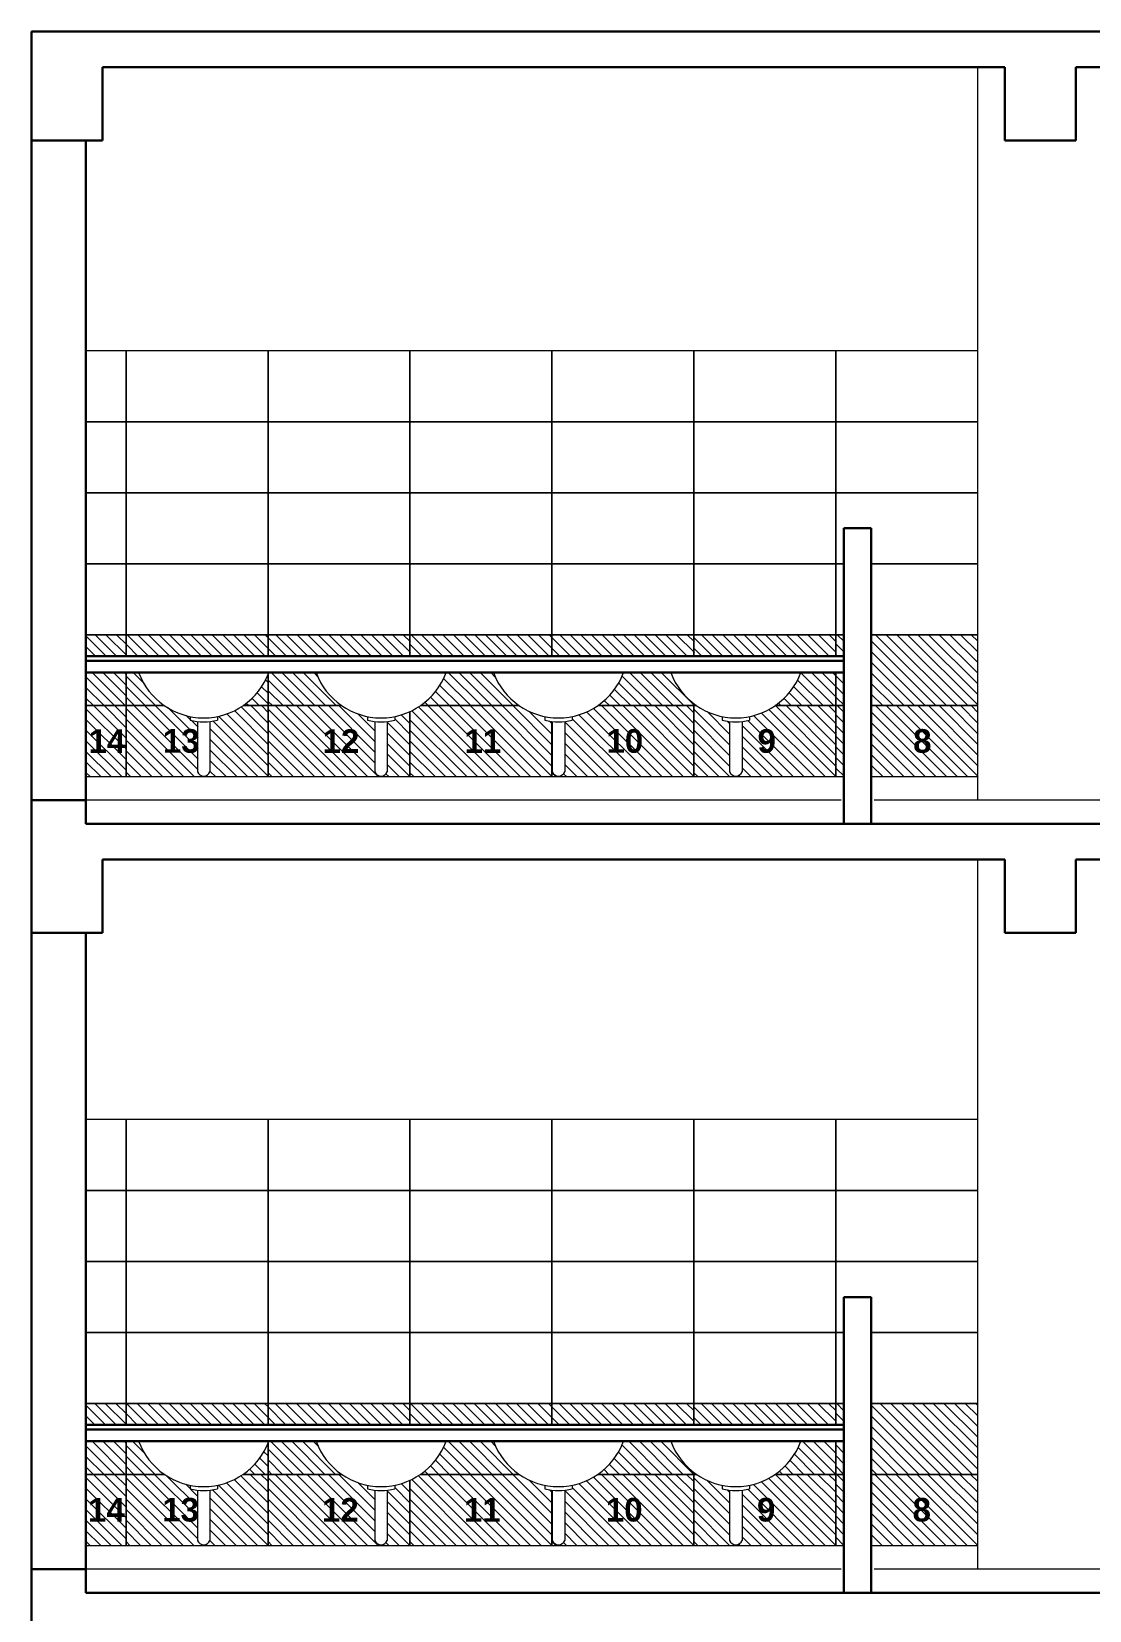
# Model space of a CAD drawing. Header units: millimetres. Extents: x 1898 to 3725, y 783 to 1532.
# Drawn here: x 2916 to 2920.47, y 1001.23 to 1007.91 of the extents above; entities that cross this region are included whole.
import ezdxf

# ---------------------------------------------------------------- set-up
doc = ezdxf.new("R2010")
doc.units = ezdxf.units.MM
for name, color, linetype, lineweight in [('ELEV.1', 7, 'Continuous', 20), ('flooring', 1, 'Continuous', 18), ('Furniture', 13, 'Continuous', 13), ('rcc', 5, 'Continuous', 30), ('slab', 95, 'Continuous', 25), ('TILE HATCH-2', 25, 'Continuous', 9), ('Tiles', 25, 'Continuous', 9), ('Tiles-Text', 230, 'Continuous', 18), ('Wall', 7, 'Continuous', 30)]:
    doc.layers.add(name, color=color, linetype=linetype, lineweight=lineweight)
doc.styles.add('dim-stylus bt', font='arial.ttf')
pattern_1 = [(135, (2910.350298, 998.25778), (0.02245064, 0.02245064), [])]
pattern_2 = [(135, (2919.395777, 1001.807884), (0.0224506, 0.0224506), [])]
pattern_3 = [(135, (2919.43066, 1001.807884), (0.0224506, 0.0224506), [])]
pattern_4 = [(135, (2917.595548, 1001.807884), (0.02245064, 0.02245064), [])]
pattern_5 = [(135, (2918.7957, 1001.807884), (0.0224506, 0.0224506), [])]
pattern_6 = [(135, (2919.43315, 1005.057884), (0.0224506, 0.0224506), [])]
pattern_7 = [(135, (2917.598037, 1005.057884), (0.02245064, 0.02245064), [])]
pattern_8 = [(135, (2918.79819, 1005.057884), (0.0224506, 0.0224506), [])]
pattern_9 = [(135, (2910.350298, 995.00778), (0.02245064, 0.02245064), [])]

msp = doc.modelspace()

# ---------------------------------------------------------------- hatches: boundary and pattern name
at = {"layer": 'TILE HATCH-2'}
h = msp.add_hatch(dxfattribs=at)
h.set_pattern_fill('ANSI31', color=256, scale=0.01, style=0)
h.set_pattern_definition([(135, (2919.43315, 1004.75778), (0.0224506, 0.0224506), [])])
h.paths.add_polyline_path([(2919.3983, 1005.0579), (2919.4331, 1005.0579), (2919.4331, 1004.7578), (2919.3983, 1004.7578)])
h = msp.add_hatch(dxfattribs=at)
h.set_pattern_fill('ANSI31', color=256, scale=0.01, style=0)
h.set_pattern_definition([(135, (2919.998343, 1004.75778), (0.0224506, 0.0224506), [])])
h.paths.add_polyline_path([(2919.5481, 1005.0579), (2919.9983, 1005.0579), (2919.9983, 1004.7578), (2919.5481, 1004.7578)])
h.paths.add_polyline_path([(2919.8255, 1004.804), (2919.6978, 1004.804), (2919.6978, 1005.0101), (2919.8255, 1005.0101)], flags=24)
h = msp.add_hatch(dxfattribs=at)
h.set_pattern_fill('ANSI31', color=256, scale=0.01, style=0)
h.set_pattern_definition([(135, (2919.43066, 1001.50778), (0.0224506, 0.0224506), [])])
h.paths.add_polyline_path([(2919.3958, 1001.8079), (2919.4307, 1001.8079), (2919.4307, 1001.5078), (2919.3958, 1001.5078)])
h = msp.add_hatch(dxfattribs=at)
h.set_pattern_fill('ANSI31', color=256, scale=0.01, style=0)
h.set_pattern_definition([(135, (2919.995854, 1001.50778), (0.0224506, 0.0224506), [])])
h.paths.add_polyline_path([(2919.5457, 1001.8079), (2919.9959, 1001.8079), (2919.9959, 1001.5078), (2919.5457, 1001.5078)])
h.paths.add_polyline_path([(2919.8231, 1001.554), (2919.6954, 1001.554), (2919.6954, 1001.7601), (2919.8231, 1001.7601)], flags=24)
at = {"layer": 'Tiles'}
h = msp.add_hatch(dxfattribs=at)
h.set_pattern_fill('ANSI31', color=256, scale=0.01, style=0)
h.set_pattern_definition(pattern_7)
h.paths.add_polyline_path([(2916.2283, 1005.358), (2916.3979, 1005.358), (2916.3979, 1005.2678), (2916.2283, 1005.2678)])
h = msp.add_hatch(dxfattribs=at)
h.set_pattern_fill('ANSI31', color=256, scale=0.01, style=0)
h.set_pattern_definition(pattern_7)
h.paths.add_polyline_path([(2916.3979, 1005.358), (2916.998, 1005.358), (2916.998, 1005.2678), (2916.3979, 1005.2678)])
h = msp.add_hatch(dxfattribs=at)
h.set_pattern_fill('ANSI31', color=256, scale=0.01, style=0)
h.set_pattern_definition(pattern_7)
h.paths.add_polyline_path([(2916.998, 1005.358), (2917.598, 1005.358), (2917.598, 1005.2678), (2916.998, 1005.2678)])
h = msp.add_hatch(dxfattribs=at)
h.set_pattern_fill('ANSI31', color=256, scale=0.01, style=0)
h.set_pattern_definition(pattern_8)
h.paths.add_polyline_path([(2917.598, 1005.358), (2918.1981, 1005.358), (2918.1981, 1005.2678), (2917.598, 1005.2678)])
h = msp.add_hatch(dxfattribs=at)
h.set_pattern_fill('ANSI31', color=256, scale=0.01, style=0)
h.set_pattern_definition(pattern_8)
h.paths.add_polyline_path([(2918.1981, 1005.358), (2918.7982, 1005.358), (2918.7982, 1005.2678), (2918.1981, 1005.2678)])
h = msp.add_hatch(dxfattribs=at)
h.set_pattern_fill('ANSI31', color=256, scale=0.01, style=0)
h.set_pattern_definition([(135, (2919.398267, 1005.057884), (0.0224506, 0.0224506), [])])
h.paths.add_polyline_path([(2918.7982, 1005.358), (2919.3983, 1005.358), (2919.3983, 1005.2678), (2918.7982, 1005.2678)])
h = msp.add_hatch(dxfattribs=at)
h.set_pattern_fill('ANSI31', color=256, scale=0.01, style=0)
h.set_pattern_definition(pattern_6)
h.paths.add_polyline_path([(2919.3983, 1005.358), (2919.4331, 1005.358), (2919.4331, 1005.2678), (2919.3983, 1005.2678)])
h = msp.add_hatch(dxfattribs=at)
h.set_pattern_fill('ANSI31', color=256, scale=0.01, style=0)
h.set_pattern_definition([(135, (2919.995854, 1008.607987), (0.02245064, 0.02245064), [])])
h.paths.add_polyline_path([(2919.9959, 1005.0579), (2919.9959, 1005.358), (2919.5457, 1005.358), (2919.5457, 1005.0579)])
h = msp.add_hatch(dxfattribs=at)
h.set_pattern_fill('ANSI31', color=256, scale=0.01, style=0)
h.set_pattern_definition(pattern_1)
h.paths.add_polyline_path([(2916.2259, 1005.1978), (2916.3954, 1005.1978), (2916.3954, 1005.0579), (2916.2259, 1005.0579)])
h = msp.add_hatch(dxfattribs=at)
h.set_pattern_fill('ANSI31', color=256, scale=0.01, style=0)
h.set_pattern_definition(pattern_7)
h.paths.add_polyline_path([(2916.3979, 1005.1978), (2916.451, 1005.1978, 0.154653), (2916.5596, 1005.0579), (2916.3979, 1005.0579)])
h = msp.add_hatch(dxfattribs=at)
h.set_pattern_fill('ANSI31', color=256, scale=0.01, style=0)
h.set_pattern_definition(pattern_7)
h.paths.add_polyline_path([(2916.998, 1005.1897, 0.007415), (2917.0011, 1005.1978), (2917.2009, 1005.1978, 0.154653), (2917.3095, 1005.0579), (2916.998, 1005.0579)])
h = msp.add_hatch(dxfattribs=at)
h.set_pattern_fill('ANSI31', color=256, scale=0.01, style=0)
h.set_pattern_definition([(135, (2918.795438, 1005.057884), (0.0224506, 0.0224506), [])])
h.paths.add_polyline_path([(2917.7482, 1005.1978), (2917.9483, 1005.1978, 0.154653), (2918.057, 1005.0579), (2917.6396, 1005.0579, 0.154653)])
h = msp.add_hatch(dxfattribs=at)
h.set_pattern_fill('ANSI31', color=256, scale=0.01, style=0)
h.set_pattern_definition(pattern_8)
h.paths.add_polyline_path([(2918.5012, 1005.1978), (2918.7008, 1005.1978, 0.14255), (2918.7982, 1005.066), (2918.7982, 1005.0579), (2918.3926, 1005.0579, 0.154653)])
h = msp.add_hatch(dxfattribs=at)
h.set_pattern_fill('ANSI31', color=256, scale=0.01, style=0)
h.set_pattern_definition([(135, (2919.398267, 1011.557884), (0.02245064, 0.02245064), [])])
h.paths.add_polyline_path([(2919.3958, 1005.1978), (2919.2484, 1005.1978, -0.154653), (2919.1398, 1005.0579), (2919.3958, 1005.0579)])
h = msp.add_hatch(dxfattribs=at)
h.set_pattern_fill('ANSI31', color=256, scale=0.01, style=0)
h.set_pattern_definition(pattern_6)
h.paths.add_polyline_path([(2919.3983, 1005.1978), (2919.4331, 1005.1978), (2919.4331, 1005.0579), (2919.3983, 1005.0579)])
h = msp.add_hatch(dxfattribs=at)
h.set_pattern_fill('ANSI31', color=256, scale=0.01, style=0)
h.set_pattern_definition([(135, (2917.598037, 1011.557884), (0.02245064, 0.02245064), [])])
h.paths.add_polyline_path([(2916.9955, 1005.1897, -0.147069), (2916.89, 1005.0579), (2916.9955, 1005.0579)])
h = msp.add_hatch(dxfattribs=at)
h.set_pattern_fill('ANSI31', color=256, scale=0.01, style=0)
h.set_pattern_definition(pattern_1)
h.paths.add_polyline_path([(2916.2259, 1005.0579), (2916.3954, 1005.0579), (2916.3954, 1004.7578), (2916.2259, 1004.7578)])
h.paths.add_polyline_path([(2916.4131, 1004.8031), (2916.2078, 1004.8031), (2916.2078, 1005.0092), (2916.4131, 1005.0092)], flags=9)
h = msp.add_hatch(dxfattribs=at)
h.set_pattern_fill('ANSI31', color=256, scale=0.01, style=0)
h.set_pattern_definition([(135, (2916.99796, 1004.75778), (0.0224506, 0.0224506), [])])
h.paths.add_polyline_path([(2916.7525, 1004.9911, 0.030305), (2916.7839, 1004.9963), (2916.7839, 1005.0118, 0.10165), (2916.8925, 1005.0579), (2916.998, 1005.0579), (2916.998, 1004.7578), (2916.3979, 1004.7578), (2916.3979, 1005.0579), (2916.5596, 1005.0579, 0.10165), (2916.6682, 1005.0118), (2916.6682, 1004.9963, 0.030305), (2916.6996, 1004.9911), (2916.6996, 1004.7778, 0.659636), (2916.7525, 1004.7778)])
h.paths.add_polyline_path([(2916.7338, 1004.804), (2916.5284, 1004.804), (2916.5284, 1005.01), (2916.7338, 1005.01)], flags=25)
h = msp.add_hatch(dxfattribs=at)
h.set_pattern_fill('ANSI31', color=256, scale=0.01, style=0)
h.set_pattern_definition([(135, (2917.59554, 1004.75778), (0.0224506, 0.0224506), [])])
h.paths.add_polyline_path([(2916.9955, 1005.0579), (2917.307, 1005.0579, 0.10165), (2917.4156, 1005.0118), (2917.4156, 1004.9963, 0.030305), (2917.447, 1004.9911), (2917.447, 1004.7778, 0.659636), (2917.4998, 1004.7778), (2917.4998, 1004.9911, 0.030305), (2917.5312, 1004.9963), (2917.5312, 1005.0118, 0.057854), (2917.5955, 1005.0327), (2917.5955, 1004.7578), (2916.9955, 1004.7578)])
h.paths.add_polyline_path([(2917.4061, 1004.8031), (2917.2007, 1004.8031), (2917.2007, 1005.0092), (2917.4061, 1005.0092)], flags=24)
h = msp.add_hatch(dxfattribs=at)
h.set_pattern_fill('ANSI31', color=256, scale=0.01, style=0)
h.set_pattern_definition([(135, (2918.195564, 1004.75778), (0.0224506, 0.0224506), [])])
h.paths.add_polyline_path([(2917.5955, 1005.0327, 0.04354), (2917.6398, 1005.0579), (2918.0572, 1005.0579, 0.10165), (2918.1658, 1005.0118), (2918.1658, 1004.9963, 0.028785), (2918.1956, 1004.9913), (2918.1956, 1004.7578), (2917.5955, 1004.7578)])
h.paths.add_polyline_path([(2917.9983, 1004.8031), (2917.7929, 1004.8031), (2917.7929, 1005.0092), (2917.9983, 1005.0092)], flags=24)
h = msp.add_hatch(dxfattribs=at)
h.set_pattern_fill('ANSI31', color=256, scale=0.01, style=0)
h.set_pattern_definition([(135, (2918.795737, 1004.75778), (0.0224506, 0.0224506), [])])
h.paths.add_polyline_path([(2918.2501, 1004.9911, 0.030305), (2918.2815, 1004.9963), (2918.2815, 1005.0118, 0.10165), (2918.3901, 1005.0579), (2918.7957, 1005.0579), (2918.7957, 1004.7578), (2918.1957, 1004.7578), (2918.1957, 1004.9913, 0.001519), (2918.1972, 1004.9911), (2918.1972, 1004.7778, 0.659636), (2918.2501, 1004.7778)])
h.paths.add_polyline_path([(2918.6064, 1004.804), (2918.401, 1004.804), (2918.401, 1005.01), (2918.6064, 1005.01)], flags=24)
h = msp.add_hatch(dxfattribs=at)
h.set_pattern_fill('ANSI31', color=256, scale=0.01, style=0)
h.set_pattern_definition([(135, (2919.39582, 1004.75778), (0.0224506, 0.0224506), [])])
h.paths.add_polyline_path([(2918.7957, 1005.0579), (2918.807, 1005.0579, 0.10165), (2918.9156, 1005.0118), (2918.9156, 1004.9963, 0.030305), (2918.947, 1004.9911), (2918.947, 1004.7778, 0.659636), (2918.9998, 1004.7778), (2918.9998, 1004.9911, 0.030305), (2919.0312, 1004.9963), (2919.0312, 1005.0118, 0.10165), (2919.1398, 1005.0579), (2919.3958, 1005.0579), (2919.3958, 1004.7578), (2918.7957, 1004.7578)])
h.paths.add_polyline_path([(2919.1645, 1004.804), (2919.0368, 1004.804), (2919.0368, 1005.0101), (2919.1645, 1005.0101)], flags=24)
h = msp.add_hatch(dxfattribs=at)
h.set_pattern_fill('ANSI31', color=256, scale=0.01, style=0)
h.set_pattern_definition(pattern_4)
h.paths.add_polyline_path([(2916.2259, 1002.108), (2916.3954, 1002.108), (2916.3954, 1002.0178), (2916.2259, 1002.0178)])
h = msp.add_hatch(dxfattribs=at)
h.set_pattern_fill('ANSI31', color=256, scale=0.01, style=0)
h.set_pattern_definition(pattern_4)
h.paths.add_polyline_path([(2916.3954, 1002.108), (2916.9955, 1002.108), (2916.9955, 1002.0178), (2916.3954, 1002.0178)])
h = msp.add_hatch(dxfattribs=at)
h.set_pattern_fill('ANSI31', color=256, scale=0.01, style=0)
h.set_pattern_definition(pattern_4)
h.paths.add_polyline_path([(2916.9955, 1002.108), (2917.5955, 1002.108), (2917.5955, 1002.0178), (2916.9955, 1002.0178)])
h = msp.add_hatch(dxfattribs=at)
h.set_pattern_fill('ANSI31', color=256, scale=0.01, style=0)
h.set_pattern_definition(pattern_5)
h.paths.add_polyline_path([(2917.5955, 1002.108), (2918.1956, 1002.108), (2918.1956, 1002.0178), (2917.5955, 1002.0178)])
h = msp.add_hatch(dxfattribs=at)
h.set_pattern_fill('ANSI31', color=256, scale=0.01, style=0)
h.set_pattern_definition(pattern_5)
h.paths.add_polyline_path([(2918.1956, 1002.108), (2918.7957, 1002.108), (2918.7957, 1002.0178), (2918.1956, 1002.0178)])
h = msp.add_hatch(dxfattribs=at)
h.set_pattern_fill('ANSI31', color=256, scale=0.01, style=0)
h.set_pattern_definition(pattern_2)
h.paths.add_polyline_path([(2918.7957, 1002.108), (2919.3958, 1002.108), (2919.3958, 1002.0178), (2918.7957, 1002.0178)])
h = msp.add_hatch(dxfattribs=at)
h.set_pattern_fill('ANSI31', color=256, scale=0.01, style=0)
h.set_pattern_definition(pattern_3)
h.paths.add_polyline_path([(2919.3958, 1002.108), (2919.4307, 1002.108), (2919.4307, 1002.0178), (2919.3958, 1002.0178)])
h = msp.add_hatch(dxfattribs=at)
h.set_pattern_fill('ANSI31', color=256, scale=0.01, style=0)
h.set_pattern_definition([(135, (2919.998343, 1008.607987), (0.02245064, 0.02245064), [])])
h.paths.add_polyline_path([(2919.9959, 1001.8079), (2919.9959, 1002.108), (2919.5457, 1002.108), (2919.5457, 1001.8079)])
h = msp.add_hatch(dxfattribs=at)
h.set_pattern_fill('ANSI31', color=256, scale=0.01, style=0)
h.set_pattern_definition(pattern_9)
h.paths.add_polyline_path([(2916.2259, 1001.9478), (2916.3954, 1001.9478), (2916.3954, 1001.8079), (2916.2259, 1001.8079)])
h = msp.add_hatch(dxfattribs=at)
h.set_pattern_fill('ANSI31', color=256, scale=0.01, style=0)
h.set_pattern_definition(pattern_4)
h.paths.add_polyline_path([(2916.3954, 1001.9478), (2916.4485, 1001.9478, 0.154653), (2916.5571, 1001.8079), (2916.3954, 1001.8079)])
h = msp.add_hatch(dxfattribs=at)
h.set_pattern_fill('ANSI31', color=256, scale=0.01, style=0)
h.set_pattern_definition([(135, (2917.595548, 1005.057884), (0.02245064, 0.02245064), [])])
h.paths.add_polyline_path([(2916.9955, 1001.9397, -0.147069), (2916.89, 1001.8079), (2916.9955, 1001.8079)])
h = msp.add_hatch(dxfattribs=at)
h.set_pattern_fill('ANSI31', color=256, scale=0.01, style=0)
h.set_pattern_definition(pattern_4)
h.paths.add_polyline_path([(2916.9955, 1001.9397, 0.007415), (2916.9986, 1001.9478), (2917.1984, 1001.9478, 0.154653), (2917.307, 1001.8079), (2916.9955, 1001.8079)])
h = msp.add_hatch(dxfattribs=at)
h.set_pattern_fill('ANSI31', color=256, scale=0.01, style=0)
h.set_pattern_definition(pattern_5)
h.paths.add_polyline_path([(2917.7485, 1001.9478), (2917.9486, 1001.9478, 0.154653), (2918.0572, 1001.8079), (2917.6399, 1001.8079, 0.154653)])
h = msp.add_hatch(dxfattribs=at)
h.set_pattern_fill('ANSI31', color=256, scale=0.01, style=0)
h.set_pattern_definition(pattern_5)
h.paths.add_polyline_path([(2918.4987, 1001.9478), (2918.6983, 1001.9478, 0.14255), (2918.7957, 1001.816), (2918.7957, 1001.8079), (2918.3901, 1001.8079, 0.154653)])
h = msp.add_hatch(dxfattribs=at)
h.set_pattern_fill('ANSI31', color=256, scale=0.01, style=0)
h.set_pattern_definition(pattern_2)
h.paths.add_polyline_path([(2919.3958, 1001.8079), (2919.3958, 1001.9478), (2919.2484, 1001.9478, -0.154653), (2919.1398, 1001.8079)])
h = msp.add_hatch(dxfattribs=at)
h.set_pattern_fill('ANSI31', color=256, scale=0.01, style=0)
h.set_pattern_definition(pattern_3)
h.paths.add_polyline_path([(2919.3958, 1001.9478), (2919.4307, 1001.9478), (2919.4307, 1001.8079), (2919.3958, 1001.8079)])
h = msp.add_hatch(dxfattribs=at)
h.set_pattern_fill('ANSI31', color=256, scale=0.01, style=0)
h.set_pattern_definition(pattern_9)
h.paths.add_polyline_path([(2916.2259, 1001.8079), (2916.3954, 1001.8079), (2916.3954, 1001.5078), (2916.2259, 1001.5078)])
h.paths.add_polyline_path([(2916.4131, 1001.5531), (2916.2078, 1001.5531), (2916.2078, 1001.7592), (2916.4131, 1001.7592)], flags=9)
h = msp.add_hatch(dxfattribs=at)
h.set_pattern_fill('ANSI31', color=256, scale=0.01, style=0)
h.set_pattern_definition([(135, (2916.995472, 1001.50778), (0.0224506, 0.0224506), [])])
h.paths.add_polyline_path([(2916.75, 1001.7411, 0.030305), (2916.7814, 1001.7463), (2916.7814, 1001.7618, 0.10165), (2916.89, 1001.8079), (2916.9955, 1001.8079), (2916.9955, 1001.5078), (2916.3954, 1001.5078), (2916.3954, 1001.8079), (2916.5571, 1001.8079, 0.10165), (2916.6657, 1001.7618), (2916.6657, 1001.7463, 0.030305), (2916.6971, 1001.7411), (2916.6971, 1001.5278, 0.659636), (2916.75, 1001.5278)])
h.paths.add_polyline_path([(2916.7313, 1001.554), (2916.5259, 1001.554), (2916.5259, 1001.76), (2916.7313, 1001.76)], flags=25)
h = msp.add_hatch(dxfattribs=at)
h.set_pattern_fill('ANSI31', color=256, scale=0.01, style=0)
h.set_pattern_definition([(135, (2917.595548, 1001.50778), (0.0224506, 0.0224506), [])])
h.paths.add_polyline_path([(2916.9955, 1001.8079), (2917.307, 1001.8079, 0.10165), (2917.4156, 1001.7618), (2917.4156, 1001.7463, 0.030305), (2917.447, 1001.7411), (2917.447, 1001.5278, 0.659636), (2917.4999, 1001.5278), (2917.4999, 1001.7411, 0.030305), (2917.5312, 1001.7463), (2917.5312, 1001.7618, 0.057854), (2917.5955, 1001.7827), (2917.5955, 1001.5078), (2916.9955, 1001.5078)])
h.paths.add_polyline_path([(2917.4061, 1001.5531), (2917.2007, 1001.5531), (2917.2007, 1001.7592), (2917.4061, 1001.7592)], flags=24)
h = msp.add_hatch(dxfattribs=at)
h.set_pattern_fill('ANSI31', color=256, scale=0.01, style=0)
h.set_pattern_definition([(135, (2918.195625, 1001.50778), (0.0224506, 0.0224506), [])])
h.paths.add_polyline_path([(2917.5955, 1001.7827, 0.04354), (2917.6399, 1001.8079), (2918.0572, 1001.8079, 0.10165), (2918.1658, 1001.7618), (2918.1658, 1001.7463, 0.028785), (2918.1956, 1001.7413), (2918.1956, 1001.5078), (2917.5955, 1001.5078)])
h.paths.add_polyline_path([(2917.9983, 1001.5531), (2917.7929, 1001.5531), (2917.7929, 1001.7592), (2917.9983, 1001.7592)], flags=24)
h = msp.add_hatch(dxfattribs=at)
h.set_pattern_fill('ANSI31', color=256, scale=0.01, style=0)
h.set_pattern_definition([(135, (2918.7957, 1001.50778), (0.0224506, 0.0224506), [])])
h.paths.add_polyline_path([(2918.2501, 1001.7411, 0.030305), (2918.2815, 1001.7463), (2918.2815, 1001.7618, 0.10165), (2918.3901, 1001.8079), (2918.7957, 1001.8079), (2918.7957, 1001.5078), (2918.1956, 1001.5078), (2918.1956, 1001.7413, 0.001519), (2918.1972, 1001.7411), (2918.1972, 1001.5278, 0.659636), (2918.2501, 1001.5278)])
h.paths.add_polyline_path([(2918.6063, 1001.554), (2918.4009, 1001.554), (2918.4009, 1001.76), (2918.6063, 1001.76)], flags=24)
h = msp.add_hatch(dxfattribs=at)
h.set_pattern_fill('ANSI31', color=256, scale=0.01, style=0)
h.set_pattern_definition([(135, (2919.395777, 1001.50778), (0.0224506, 0.0224506), [])])
h.paths.add_polyline_path([(2918.7957, 1001.8079), (2918.8069, 1001.8079, 0.10165), (2918.9156, 1001.7618), (2918.9156, 1001.7463, 0.030305), (2918.9469, 1001.7411), (2918.9469, 1001.5278, 0.659636), (2918.9998, 1001.5278), (2918.9998, 1001.7411, 0.030305), (2919.0312, 1001.7463), (2919.0312, 1001.7618, 0.10165), (2919.1398, 1001.8079), (2919.3958, 1001.8079), (2919.3958, 1001.5078), (2918.7957, 1001.5078)])
h.paths.add_polyline_path([(2919.1644, 1001.554), (2919.0367, 1001.554), (2919.0367, 1001.7601), (2919.1644, 1001.7601)], flags=24)

# ---------------------------------------------------------------- linework, layer by layer
at = {"layer": 'ELEV.1'}
for p, q in [((2919.9959, 1004.6578), (2919.9959, 1007.7578)), ((2919.9959, 1001.4078), (2919.9959, 1004.4078))]:
    msp.add_line(p, q, dxfattribs=at)
at = {"layer": 'flooring'}
for p, q in [((2919.4187, 1004.6578), (2916.2259, 1004.6578)), ((2924.2259, 1004.6578), (2919.5577, 1004.6578)), ((2919.4187, 1001.4078), (2916.2259, 1001.4078)), ((2924.2259, 1001.4078), (2919.5577, 1001.4078))]:
    msp.add_line(p, q, dxfattribs=at)
at = {"layer": 'Furniture'}
for p, q in [((2916.6657, 1005.0118), (2916.6657, 1004.9963)), ((2916.6971, 1004.9911), (2916.6971, 1004.7778)), ((2916.75, 1004.9911), (2916.75, 1004.7778)), ((2916.7814, 1005.0118), (2916.7814, 1004.9963)), ((2917.4156, 1005.0118), (2917.4156, 1004.9963)), ((2917.447, 1004.9911), (2917.447, 1004.7778)), ((2917.4999, 1004.9911), (2917.4999, 1004.7778)), ((2917.5312, 1005.0118), (2917.5312, 1004.9963)), ((2918.1658, 1005.0118), (2918.1658, 1004.9963)), ((2918.1972, 1004.9911), (2918.1972, 1004.7778)), ((2918.2501, 1004.9911), (2918.2501, 1004.7778)), ((2918.2815, 1005.0118), (2918.2815, 1004.9963)), ((2918.9156, 1005.0118), (2918.9156, 1004.9963)), ((2918.9469, 1004.9911), (2918.9469, 1004.7778)), ((2918.9998, 1004.9911), (2918.9998, 1004.7778)), ((2919.0312, 1005.0118), (2919.0312, 1004.9963)), ((2916.6657, 1001.7618), (2916.6657, 1001.7463)), ((2916.6971, 1001.7411), (2916.6971, 1001.5278)), ((2916.75, 1001.7411), (2916.75, 1001.5278)), ((2916.7814, 1001.7618), (2916.7814, 1001.7463)), ((2917.4156, 1001.7618), (2917.4156, 1001.7463)), ((2917.447, 1001.7411), (2917.447, 1001.5278)), ((2917.4999, 1001.7411), (2917.4999, 1001.5278)), ((2917.5312, 1001.7618), (2917.5312, 1001.7463)), ((2918.1658, 1001.7618), (2918.1658, 1001.7463)), ((2918.1972, 1001.7411), (2918.1972, 1001.5278)), ((2918.2501, 1001.7411), (2918.2501, 1001.5278)), ((2918.2815, 1001.7618), (2918.2815, 1001.7463)), ((2918.9156, 1001.7618), (2918.9156, 1001.7463)), ((2918.9469, 1001.7411), (2918.9469, 1001.5278)), ((2918.9998, 1001.7411), (2918.9998, 1001.5278)), ((2919.0312, 1001.7618), (2919.0312, 1001.7463))]:
    msp.add_line(p, q, dxfattribs=at)
for centre, radius, start, end in [((2916.7236, 1005.2992), 0.2931, 200.24246, 339.75754), ((2917.4734, 1005.2992), 0.2931, 200.24246, 339.75754), ((2918.2236, 1005.2992), 0.2931, 200.24246, 339.75754), ((2918.9734, 1005.2992), 0.2931, 200.24246, 339.75754), ((2916.7236, 1005.2524), 0.2626, 257.27869, 282.72131), ((2917.4734, 1005.2524), 0.2626, 257.27869, 282.72131), ((2918.2236, 1005.2524), 0.2626, 257.27869, 282.72131), ((2918.9734, 1005.2524), 0.2626, 257.27869, 282.72131), ((2916.7236, 1004.7892), 0.0288, 203.17942, 336.82058), ((2917.4734, 1004.7892), 0.0288, 203.17942, 336.82058), ((2918.2236, 1004.7892), 0.0288, 203.17942, 336.82058), ((2918.9734, 1004.7892), 0.0288, 203.17942, 336.82058), ((2916.7236, 1002.0492), 0.2931, 200.24246, 339.75754), ((2917.4734, 1002.0492), 0.2931, 200.24246, 339.75754), ((2918.2236, 1002.0492), 0.2931, 200.24246, 339.75754), ((2918.9734, 1002.0492), 0.2931, 200.24246, 339.75754), ((2916.7236, 1002.0024), 0.2626, 257.27869, 282.72131), ((2917.4734, 1002.0024), 0.2626, 257.27869, 282.72131), ((2918.2236, 1002.0024), 0.2626, 257.27869, 282.72131), ((2918.9734, 1002.0024), 0.2626, 257.27869, 282.72131), ((2916.7236, 1001.5392), 0.0288, 203.17942, 336.82058), ((2917.4734, 1001.5392), 0.0288, 203.17942, 336.82058), ((2918.2236, 1001.5392), 0.0288, 203.17942, 336.82058), ((2918.9734, 1001.5392), 0.0288, 203.17942, 336.82058)]:
    msp.add_arc(centre, radius, start, end, dxfattribs=at)
at = {"layer": 'rcc'}
for p, q in [((2915.9959, 1007.9078), (2924.8959, 1007.9078)), ((2915.9959, 1007.9078), (2924.2259, 1007.9078)), ((2915.9959, 1007.9078), (2915.9959, 1007.4478)), ((2916.2959, 1007.7578), (2920.1109, 1007.7578)), ((2916.2959, 1007.4478), (2916.2959, 1007.7578)), ((2920.1109, 1007.4478), (2920.1109, 1007.7578)), ((2920.4109, 1007.7578), (2924.2259, 1007.7578)), ((2920.4109, 1007.7578), (2920.4109, 1007.4478)), ((2915.9959, 1007.4478), (2916.2959, 1007.4478)), ((2920.4109, 1007.4478), (2920.1109, 1007.4478)), ((2916.2259, 1004.6578), (2915.9959, 1004.6578)), ((2915.9959, 1004.6578), (2915.9959, 1004.5578)), ((2916.2259, 1004.5578), (2916.2259, 1004.6578)), ((2915.9959, 1004.5578), (2915.9959, 1004.0978)), ((2916.2259, 1004.5578), (2924.2259, 1004.5578)), ((2916.2959, 1004.4078), (2920.1109, 1004.4078)), ((2916.2959, 1004.0978), (2916.2959, 1004.4078)), ((2920.1109, 1004.0978), (2920.1109, 1004.4078)), ((2920.4109, 1004.4078), (2924.2259, 1004.4078)), ((2920.4109, 1004.4078), (2920.4109, 1004.0978)), ((2915.9959, 1004.0978), (2916.2959, 1004.0978)), ((2920.4109, 1004.0978), (2920.1109, 1004.0978)), ((2915.9959, 1001.4078), (2915.9959, 1000.8478)), ((2916.2259, 1001.4078), (2915.9959, 1001.4078)), ((2916.2259, 1001.3078), (2916.2259, 1001.4078)), ((2916.2259, 1001.3078), (2924.2259, 1001.3078))]:
    msp.add_line(p, q, dxfattribs=at)
at = {"layer": 'slab', "lineweight": 30}
for p, q in [((2919.4307, 1005.2678), (2916.2259, 1005.2678)), ((2919.4307, 1005.2478), (2916.2259, 1005.2478)), ((2919.4307, 1005.1978), (2916.2259, 1005.1978)), ((2919.4307, 1002.0178), (2916.2259, 1002.0178)), ((2919.4307, 1001.9978), (2916.2259, 1001.9978)), ((2919.4307, 1001.9478), (2916.2259, 1001.9478))]:
    msp.add_line(p, q, dxfattribs=at)
at = {"layer": 'Tiles'}
for points in [[(2916.2259, 1006.2583), (2916.3954, 1006.2583), (2916.3954, 1006.5584), (2916.2259, 1006.5584)], [(2916.2259, 1005.9582), (2916.3954, 1005.9582), (2916.3954, 1006.2583), (2916.2259, 1006.2583)], [(2916.2259, 1005.6581), (2916.3954, 1005.6581), (2916.3954, 1005.9582), (2916.2259, 1005.9582)], [(2919.5457, 1005.6581), (2919.9959, 1005.6581), (2919.9959, 1005.9582), (2919.3958, 1005.9582), (2919.3958, 1005.6581), (2919.4307, 1005.6581)], [(2916.2259, 1005.358), (2916.3954, 1005.358), (2916.3954, 1005.6581), (2916.2259, 1005.6581)], [(2919.4307, 1005.6581), (2919.3958, 1005.6581), (2919.3958, 1005.358), (2919.4307, 1005.358)], [(2919.5457, 1005.358), (2919.9959, 1005.358), (2919.9959, 1005.6581), (2919.5457, 1005.6581)], [(2916.3954, 1005.2678), (2916.3954, 1005.358), (2916.2259, 1005.358)], [(2916.9955, 1005.2678), (2916.9955, 1005.358), (2916.3954, 1005.358), (2916.3954, 1005.2678)], [(2917.5955, 1005.2678), (2917.5955, 1005.358), (2916.9955, 1005.358), (2916.9955, 1005.2678)], [(2918.1956, 1005.2678), (2918.1956, 1005.358), (2917.5955, 1005.358), (2917.5955, 1005.2678)], [(2918.7957, 1005.2678), (2918.7957, 1005.358), (2918.1956, 1005.358), (2918.1956, 1005.2678)], [(2919.3958, 1005.2678), (2919.3958, 1005.358), (2918.7957, 1005.358), (2918.7957, 1005.2678)], [(2919.4307, 1005.358), (2919.3958, 1005.358), (2919.3958, 1005.2678)], [(2919.5457, 1005.0579), (2919.9959, 1005.0579), (2919.9959, 1005.358), (2919.5457, 1005.358)], [(2916.2259, 1005.0579), (2916.3954, 1005.0579), (2916.3954, 1005.1978)], [(2916.3954, 1005.1978), (2916.3954, 1005.0579), (2916.5571, 1005.0579)], [(2919.1398, 1005.0579), (2919.3958, 1005.0579), (2919.3958, 1005.1978)], [(2919.3958, 1005.1978), (2919.3958, 1005.0579), (2919.4307, 1005.0579)], [(2916.89, 1005.0579), (2916.9955, 1005.0579), (2916.9955, 1005.1897)], [(2916.9955, 1005.1897), (2916.9955, 1005.0579), (2917.307, 1005.0579)], [(2916.2259, 1004.7578), (2916.3954, 1004.7578), (2916.3954, 1005.0579), (2916.2259, 1005.0579)], [(2916.5571, 1005.0579), (2916.3954, 1005.0579), (2916.3954, 1004.7578), (2916.9955, 1004.7578), (2916.9955, 1005.0579), (2916.89, 1005.0579)], [(2917.307, 1005.0579), (2916.9955, 1005.0579), (2916.9955, 1004.7578), (2917.5955, 1004.7578), (2917.5955, 1005.0327)], [(2918.0572, 1005.0579), (2917.6399, 1005.0579)], [(2917.6399, 1005.0579), (2918.0572, 1005.0579)], [(2918.1956, 1004.9913), (2918.1956, 1004.7578), (2918.7957, 1004.7578), (2918.7957, 1005.0579), (2918.3901, 1005.0579)], [(2918.3901, 1005.0579), (2918.7957, 1005.0579), (2918.7957, 1005.066)], [(2918.7957, 1005.066), (2918.7957, 1005.0579), (2918.8069, 1005.0579)], [(2918.8069, 1005.0579), (2918.7957, 1005.0579), (2918.7957, 1004.7578), (2919.3958, 1004.7578), (2919.3958, 1005.0579), (2919.1398, 1005.0579)], [(2919.4307, 1005.0579), (2919.3958, 1005.0579), (2919.3958, 1004.7578), (2919.4307, 1004.7578)], [(2919.5457, 1004.7578), (2919.9959, 1004.7578), (2919.9959, 1005.0579), (2919.5457, 1005.0579)], [(2917.5955, 1005.0327), (2917.5955, 1004.7578), (2918.1956, 1004.7578), (2918.1956, 1004.9913)], [(2916.2259, 1003.0083), (2916.3954, 1003.0083), (2916.3954, 1003.3084), (2916.2259, 1003.3084)], [(2916.2259, 1002.7082), (2916.3954, 1002.7082), (2916.3954, 1003.0083), (2916.2259, 1003.0083)], [(2916.2259, 1002.4081), (2916.3954, 1002.4081), (2916.3954, 1002.7082), (2916.2259, 1002.7082)], [(2919.5457, 1002.4081), (2919.9959, 1002.4081), (2919.9959, 1002.7082), (2919.3958, 1002.7082), (2919.3958, 1002.4081), (2919.4307, 1002.4081)], [(2916.2259, 1002.108), (2916.3954, 1002.108), (2916.3954, 1002.4081), (2916.2259, 1002.4081)], [(2919.4307, 1002.4081), (2919.3958, 1002.4081), (2919.3958, 1002.108), (2919.4307, 1002.108)], [(2919.5457, 1002.108), (2919.9959, 1002.108), (2919.9959, 1002.4081), (2919.5457, 1002.4081)], [(2916.3954, 1002.0178), (2916.3954, 1002.108), (2916.2259, 1002.108)], [(2916.9955, 1002.0178), (2916.9955, 1002.108), (2916.3954, 1002.108), (2916.3954, 1002.0178)], [(2917.5955, 1002.0178), (2917.5955, 1002.108), (2916.9955, 1002.108), (2916.9955, 1002.0178)], [(2918.1956, 1002.0178), (2918.1956, 1002.108), (2917.5955, 1002.108), (2917.5955, 1002.0178)], [(2918.7957, 1002.0178), (2918.7957, 1002.108), (2918.1956, 1002.108), (2918.1956, 1002.0178)], [(2919.3958, 1002.0178), (2919.3958, 1002.108), (2918.7957, 1002.108), (2918.7957, 1002.0178)], [(2919.4307, 1002.108), (2919.3958, 1002.108), (2919.3958, 1002.0178)], [(2919.5457, 1001.8079), (2919.9959, 1001.8079), (2919.9959, 1002.108), (2919.5457, 1002.108)], [(2916.2259, 1001.8079), (2916.3954, 1001.8079), (2916.3954, 1001.9478)], [(2916.3954, 1001.9478), (2916.3954, 1001.8079), (2916.5571, 1001.8079)], [(2916.89, 1001.8079), (2916.9955, 1001.8079), (2916.9955, 1001.9397)], [(2916.9955, 1001.9397), (2916.9955, 1001.8079), (2917.307, 1001.8079)], [(2919.1398, 1001.8079), (2919.3958, 1001.8079), (2919.3958, 1001.9478)], [(2919.3958, 1001.9478), (2919.3958, 1001.8079), (2919.4307, 1001.8079)], [(2916.2259, 1001.5078), (2916.3954, 1001.5078), (2916.3954, 1001.8079), (2916.2259, 1001.8079)], [(2916.5571, 1001.8079), (2916.3954, 1001.8079), (2916.3954, 1001.5078), (2916.9955, 1001.5078), (2916.9955, 1001.8079), (2916.89, 1001.8079)], [(2917.307, 1001.8079), (2916.9955, 1001.8079), (2916.9955, 1001.5078), (2917.5955, 1001.5078), (2917.5955, 1001.7827)], [(2918.0572, 1001.8079), (2917.6399, 1001.8079)], [(2917.6399, 1001.8079), (2918.0572, 1001.8079)], [(2918.1956, 1001.7413), (2918.1956, 1001.5078), (2918.7957, 1001.5078), (2918.7957, 1001.8079), (2918.3901, 1001.8079)], [(2918.3901, 1001.8079), (2918.7957, 1001.8079), (2918.7957, 1001.816)], [(2918.7957, 1001.816), (2918.7957, 1001.8079), (2918.8069, 1001.8079)], [(2918.8069, 1001.8079), (2918.7957, 1001.8079), (2918.7957, 1001.5078), (2919.3958, 1001.5078), (2919.3958, 1001.8079), (2919.1398, 1001.8079)], [(2919.4307, 1001.8079), (2919.3958, 1001.8079), (2919.3958, 1001.5078), (2919.4307, 1001.5078)], [(2919.5457, 1001.5078), (2919.9959, 1001.5078), (2919.9959, 1001.8079), (2919.5457, 1001.8079)], [(2917.5955, 1001.7827), (2917.5955, 1001.5078), (2918.1956, 1001.5078), (2918.1956, 1001.7413)]]:
    msp.add_lwpolyline(points, dxfattribs=at)
for points in [[(2916.9955, 1006.5584), (2916.3954, 1006.5584), (2916.3954, 1006.2583), (2916.9955, 1006.2583)], [(2917.5955, 1006.5584), (2916.9955, 1006.5584), (2916.9955, 1006.2583), (2917.5955, 1006.2583)], [(2918.1956, 1006.5584), (2917.5955, 1006.5584), (2917.5955, 1006.2583), (2918.1956, 1006.2583)], [(2918.7957, 1006.5584), (2918.1956, 1006.5584), (2918.1956, 1006.2583), (2918.7957, 1006.2583)], [(2919.3958, 1006.5584), (2918.7957, 1006.5584), (2918.7957, 1006.2583), (2919.3958, 1006.2583)], [(2919.9959, 1006.5584), (2919.3958, 1006.5584), (2919.3958, 1006.2583), (2919.9959, 1006.2583)], [(2916.9955, 1006.2583), (2916.3954, 1006.2583), (2916.3954, 1005.9582), (2916.9955, 1005.9582)], [(2917.5955, 1006.2583), (2916.9955, 1006.2583), (2916.9955, 1005.9582), (2917.5955, 1005.9582)], [(2918.1956, 1006.2583), (2917.5955, 1006.2583), (2917.5955, 1005.9582), (2918.1956, 1005.9582)], [(2918.7957, 1006.2583), (2918.1956, 1006.2583), (2918.1956, 1005.9582), (2918.7957, 1005.9582)], [(2919.3958, 1006.2583), (2918.7957, 1006.2583), (2918.7957, 1005.9582), (2919.3958, 1005.9582)], [(2919.9959, 1006.2583), (2919.3958, 1006.2583), (2919.3958, 1005.9582), (2919.9959, 1005.9582)], [(2916.9955, 1005.9582), (2916.3954, 1005.9582), (2916.3954, 1005.6581), (2916.9955, 1005.6581)], [(2917.5955, 1005.9582), (2916.9955, 1005.9582), (2916.9955, 1005.6581), (2917.5955, 1005.6581)], [(2918.1956, 1005.9582), (2917.5955, 1005.9582), (2917.5955, 1005.6581), (2918.1956, 1005.6581)], [(2918.7957, 1005.9582), (2918.1956, 1005.9582), (2918.1956, 1005.6581), (2918.7957, 1005.6581)], [(2919.3958, 1005.9582), (2918.7957, 1005.9582), (2918.7957, 1005.6581), (2919.3958, 1005.6581)], [(2916.9955, 1005.6581), (2916.3954, 1005.6581), (2916.3954, 1005.358), (2916.9955, 1005.358)], [(2917.5955, 1005.6581), (2916.9955, 1005.6581), (2916.9955, 1005.358), (2917.5955, 1005.358)], [(2918.1956, 1005.6581), (2917.5955, 1005.6581), (2917.5955, 1005.358), (2918.1956, 1005.358)], [(2918.7957, 1005.6581), (2918.1956, 1005.6581), (2918.1956, 1005.358), (2918.7957, 1005.358)], [(2919.3958, 1005.6581), (2918.7957, 1005.6581), (2918.7957, 1005.358), (2919.3958, 1005.358)], [(2916.9955, 1003.3084), (2916.3954, 1003.3084), (2916.3954, 1003.0083), (2916.9955, 1003.0083)], [(2917.5955, 1003.3084), (2916.9955, 1003.3084), (2916.9955, 1003.0083), (2917.5955, 1003.0083)], [(2918.1956, 1003.3084), (2917.5955, 1003.3084), (2917.5955, 1003.0083), (2918.1956, 1003.0083)], [(2918.7957, 1003.3084), (2918.1956, 1003.3084), (2918.1956, 1003.0083), (2918.7957, 1003.0083)], [(2919.3958, 1003.3084), (2918.7957, 1003.3084), (2918.7957, 1003.0083), (2919.3958, 1003.0083)], [(2919.9959, 1003.3084), (2919.3958, 1003.3084), (2919.3958, 1003.0083), (2919.9959, 1003.0083)], [(2916.9955, 1003.0083), (2916.3954, 1003.0083), (2916.3954, 1002.7082), (2916.9955, 1002.7082)], [(2917.5955, 1003.0083), (2916.9955, 1003.0083), (2916.9955, 1002.7082), (2917.5955, 1002.7082)], [(2918.1956, 1003.0083), (2917.5955, 1003.0083), (2917.5955, 1002.7082), (2918.1956, 1002.7082)], [(2918.7957, 1003.0083), (2918.1956, 1003.0083), (2918.1956, 1002.7082), (2918.7957, 1002.7082)], [(2919.3958, 1003.0083), (2918.7957, 1003.0083), (2918.7957, 1002.7082), (2919.3958, 1002.7082)], [(2919.9959, 1003.0083), (2919.3958, 1003.0083), (2919.3958, 1002.7082), (2919.9959, 1002.7082)], [(2916.9955, 1002.7082), (2916.3954, 1002.7082), (2916.3954, 1002.4081), (2916.9955, 1002.4081)], [(2917.5955, 1002.7082), (2916.9955, 1002.7082), (2916.9955, 1002.4081), (2917.5955, 1002.4081)], [(2918.1956, 1002.7082), (2917.5955, 1002.7082), (2917.5955, 1002.4081), (2918.1956, 1002.4081)], [(2918.7957, 1002.7082), (2918.1956, 1002.7082), (2918.1956, 1002.4081), (2918.7957, 1002.4081)], [(2919.3958, 1002.7082), (2918.7957, 1002.7082), (2918.7957, 1002.4081), (2919.3958, 1002.4081)], [(2916.9955, 1002.4081), (2916.3954, 1002.4081), (2916.3954, 1002.108), (2916.9955, 1002.108)], [(2917.5955, 1002.4081), (2916.9955, 1002.4081), (2916.9955, 1002.108), (2917.5955, 1002.108)], [(2918.1956, 1002.4081), (2917.5955, 1002.4081), (2917.5955, 1002.108), (2918.1956, 1002.108)], [(2918.7957, 1002.4081), (2918.1956, 1002.4081), (2918.1956, 1002.108), (2918.7957, 1002.108)], [(2919.3958, 1002.4081), (2918.7957, 1002.4081), (2918.7957, 1002.108), (2919.3958, 1002.108)]]:
    msp.add_lwpolyline(points, close=True, dxfattribs=at)
at = {"layer": 'Wall'}
for p, q in [((2915.9959, 1004.6578), (2915.9959, 1007.4478)), ((2916.2259, 1004.5578), (2916.2259, 1007.4478)), ((2919.4307, 1004.5578), (2919.4307, 1005.8078)), ((2919.4307, 1005.8078), (2919.5457, 1005.8078)), ((2919.5457, 1004.5578), (2919.5457, 1005.8078)), ((2915.9959, 1001.4078), (2915.9959, 1004.0978)), ((2916.2259, 1001.3078), (2916.2259, 1004.0978)), ((2919.4307, 1001.3078), (2919.4307, 1002.5578)), ((2919.4307, 1002.5578), (2919.5457, 1002.5578)), ((2919.5457, 1001.3078), (2919.5457, 1002.5578))]:
    msp.add_line(p, q, dxfattribs=at)

# ---------------------------------------------------------------- texts
at = {"layer": 'Tiles-Text', "char_height": 0.1, "width": 0.096954, "attachment_point": 5, "style": 'dim-stylus bt'}
for s, insert in [('{\\fArial|b1|i0|c0|p34;14}', (2916.3147, 1004.9079)), ('{\\fArial|b1|i0|c0|p34;13}', (2916.6286, 1004.9079)), ('{\\fArial|b1|i0|c0|p34;12}', (2917.3039, 1004.9079)), ('{\\fArial|b1|i0|c0|p34;11}', (2917.904, 1004.9079)), ('{\\fArial|b1|i0|c0|p34;10}', (2918.504, 1004.9079)), ('{\\fArial|b1|i0|c0|p34;9}', (2919.1041, 1004.9079)), ('{\\fArial|b1|i0|c0|p34;8}', (2919.762, 1004.9079)), ('{\\fArial|b1|i0|c0|p34;14}', (2916.3122, 1001.6579)), ('{\\fArial|b1|i0|c0|p34;13}', (2916.6261, 1001.6579)), ('{\\fArial|b1|i0|c0|p34;12}', (2917.3014, 1001.6579)), ('{\\fArial|b1|i0|c0|p34;11}', (2917.9015, 1001.6579)), ('{\\fArial|b1|i0|c0|p34;10}', (2918.5015, 1001.6579)), ('{\\fArial|b1|i0|c0|p34;9}', (2919.1016, 1001.6579)), ('{\\fArial|b1|i0|c0|p34;8}', (2919.7595, 1001.6579))]:
    msp.add_mtext(s, dxfattribs=dict(at, insert=insert))

doc.saveas('drawing.dxf')
